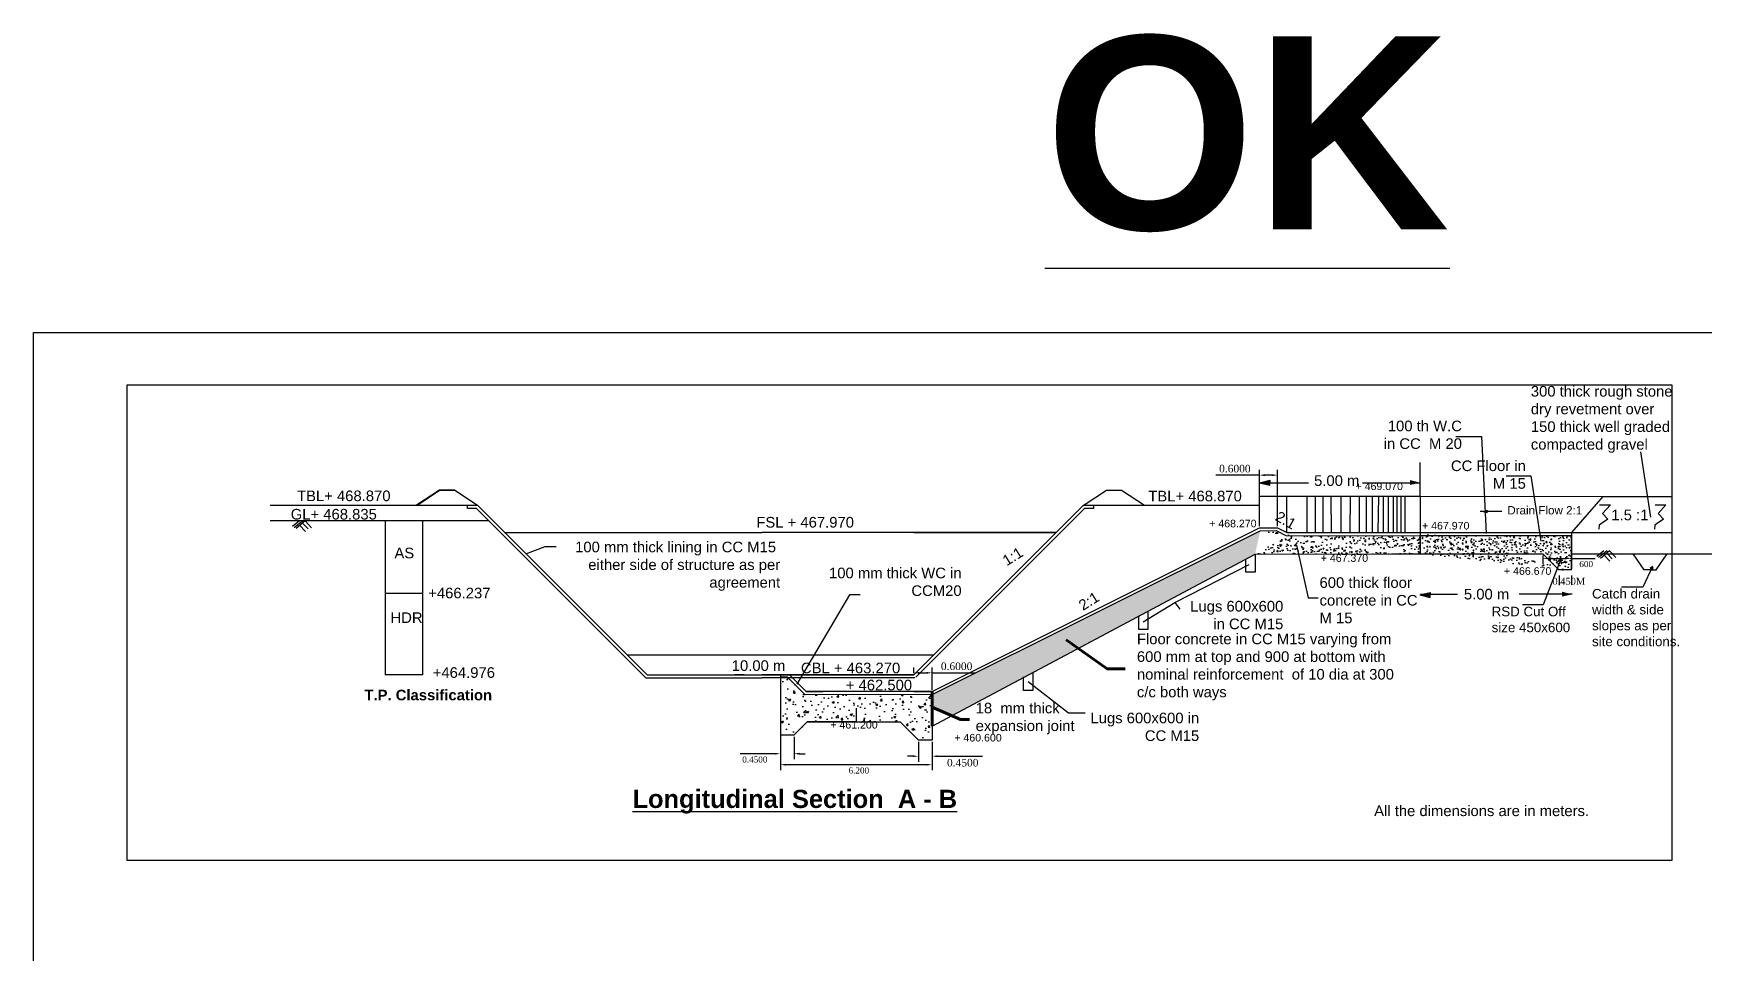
# Model space of a CAD drawing. Header units: inches. Extents: x 22.1 to 110.6, y -31.4 to 37.6.
# Drawn here: x 22.1 to 77.2, y 7.3 to 37.6 of the extents above; entities that cross this region are included whole.
import ezdxf

# ---------------------------------------------------------------- set-up
doc = ezdxf.new("R2010")
doc.units = ezdxf.units.IN
doc.header["$MEASUREMENT"] = 0
doc.linetypes.add('ACAD_ISO03W100', pattern=[30, 12, -18])
doc.styles.get("Standard").update_dxf_attribs({"font": 'times.ttf', "height": 0.2})
doc.dimstyles.get("Standard").update_dxf_attribs({"dimtxt": 0.18, "dimasz": 0.18, "dimexe": 0.18, "dimexo": 0.0625, "dimgap": 0.09, "dimtad": 2, "dimjust": 1, "dimdec": 4, "dimzin": 0, "dimdsep": 46, "dimtxsty": 'Standard', "dimcen": 0.09, "dimadec": 0, "dimazin": 0, "dimtfac": 1, "dimtdec": 4, "dimtofl": 0, "dimtmove": 0, "dimatfit": 3, "dimfxl": 1, "dimtolj": 1, "dimtzin": 0, "dimarcsym": 0})
pattern_1 = [(50, (0, 0), (0.3586301, -0.0313761), [0.0375, -0.4125]), (355, (0, 0), (-0.0693757, 0.376096), [0.03, -0.33]), (100.4514, (0.0299, -0.0026), (0.2892547, 0.3447198), [0.0318701, -0.350571]), (46.1842, (0, 0.1), (0.5336205, -0.0827595), [0.05625, -0.61875]), (96.6356, (0.04447, 0.0931), (0.4673314, 0.487059), [0.047805, -0.5258565]), (351.1842, (0, 0.1), (0.467331, 0.4870593), [0.045, -0.495]), (21, (0.05, 0.075), (0.2984535, -0.2013094), [0.0375, -0.4125]), (326, (0.05, 0.075), (0.1216577, 0.362575), [0.03, -0.33]), (71.4514, (0.07487, 0.05822), (0.4201113, 0.1612652), [0.0318701, -0.350571]), (37.5, (0, 0), (0.00607993, 0.16644693), [0, -0.326, 0, -0.335, 0, -0.33125]), (7.5, (0, 0), (0.13153477, 0.19720586), [0, -0.191, 0, -0.3185, 0, -0.12625]), (327.5, (-0.1115, 0), (0.26691122, -0.01127744), [0, -0.125, 0, -0.39, 0, -0.5175]), (317.5, (-0.1615, 0), (0.2915931, 0.0500525), [0, -0.1625, 0, -0.259, 0, -0.3675])]

# ---------------------------------------------------------------- blocks, each defined once
blk = doc.blocks.new('*D1')
at = {"color": 0, "lineweight": -2, "transparency": 16777216}
for p, q in [((62.553, 21.367), (62.553, 23.226)), ((63.153, 21.367), (63.153, 23.226)), ((62.553, 23.046), (61.11, 23.046)), ((62.973, 23.046), (62.733, 23.046))]:
    blk.add_line(p, q, dxfattribs=at)
at = {"color": 0, "transparency": 16777216}
for points in [[(62.733, 23.076), (62.733, 23.016), (62.553, 23.046)], [(62.973, 23.076), (62.973, 23.016), (63.153, 23.046)]]:
    blk.add_solid(points, dxfattribs=at)
at = {"layer": 'Defpoints', "color": 0, "transparency": 16777216}
for p in [(63.153, 23.046), (62.553, 21.304), (63.153, 21.304)]:
    blk.add_point(p, dxfattribs=at)
at = {"color": 0, "transparency": 16777216, "insert": (61.742, 23.261), "char_height": 0.25, "attachment_point": 5}
blk.add_mtext('\\A1;0.6000', dxfattribs=at)
blk = doc.blocks.new('*D2')
at = {"color": 0, "lineweight": -2, "transparency": 16777216}
for p, q in [((51.151, 16.517), (51.151, 16.703)), ((51.751, 15.966), (51.751, 16.703)), ((51.331, 16.523), (51.571, 16.523)), ((51.751, 16.523), (53.195, 16.523))]:
    blk.add_line(p, q, dxfattribs=at)
at = {"color": 0, "transparency": 16777216}
for points in [[(51.331, 16.553), (51.331, 16.493), (51.151, 16.523)], [(51.571, 16.553), (51.571, 16.493), (51.751, 16.523)]]:
    blk.add_solid(points, dxfattribs=at)
at = {"layer": 'Defpoints', "color": 0, "transparency": 16777216}
for p in [(51.151, 16.454), (51.751, 16.523), (51.751, 15.903)]:
    blk.add_point(p, dxfattribs=at)
at = {"color": 0, "transparency": 16777216, "insert": (52.563, 16.738), "char_height": 0.25, "attachment_point": 5}
blk.add_mtext('\\A1;0.6000', dxfattribs=at)
blk = doc.blocks.new('*D3')
at = {"color": 0, "lineweight": -2, "transparency": 16777216}
for p, q in [((51.301, 14.242), (51.301, 13.591)), ((51.751, 14.242), (51.751, 13.591)), ((51.121, 13.771), (50.941, 13.771)), ((51.931, 13.771), (53.416, 13.771))]:
    blk.add_line(p, q, dxfattribs=at)
at = {"color": 0, "transparency": 16777216}
for points in [[(51.121, 13.801), (51.121, 13.741), (51.301, 13.771)], [(51.931, 13.801), (51.931, 13.741), (51.751, 13.771)]]:
    blk.add_solid(points, dxfattribs=at)
at = {"layer": 'Defpoints', "color": 0, "transparency": 16777216}
for p in [(51.301, 14.304), (51.751, 14.304), (51.301, 13.771)]:
    blk.add_point(p, dxfattribs=at)
at = {"color": 0, "transparency": 16777216, "insert": (52.764, 13.556), "char_height": 0.25, "attachment_point": 5}
blk.add_mtext('\\A1;0.4500', dxfattribs=at)
blk = doc.blocks.new('*D4')
at = {"color": 0, "lineweight": -2, "transparency": 16777216}
for p, q in [((46.751, 14.41), (46.751, 13.674)), ((47.201, 14.41), (47.201, 13.674)), ((46.571, 13.854), (45.42, 13.854)), ((47.381, 13.854), (47.561, 13.854))]:
    blk.add_line(p, q, dxfattribs=at)
at = {"color": 0, "transparency": 16777216}
for points in [[(46.571, 13.884), (46.571, 13.824), (46.751, 13.854)], [(47.381, 13.884), (47.381, 13.824), (47.201, 13.854)]]:
    blk.add_solid(points, dxfattribs=at)
at = {"layer": 'Defpoints', "color": 0, "transparency": 16777216}
for p in [(46.751, 14.473), (47.201, 14.473), (47.201, 13.854)]:
    blk.add_point(p, dxfattribs=at)
at = {"color": 0, "transparency": 16777216, "insert": (45.906, 13.662), "char_height": 0.2, "attachment_point": 5}
blk.add_mtext('\\A1;0.4500', dxfattribs=at)
blk = doc.blocks.new('*D5')
at = {"color": 0, "lineweight": -2, "transparency": 16777216}
for p, q in [((46.751, 14.842), (46.751, 13.311)), ((51.751, 14.242), (51.751, 13.311)), ((51.571, 13.491), (46.931, 13.491))]:
    blk.add_line(p, q, dxfattribs=at)
at = {"color": 0, "transparency": 16777216}
for points in [[(46.931, 13.521), (46.931, 13.461), (46.751, 13.491)], [(51.571, 13.521), (51.571, 13.461), (51.751, 13.491)]]:
    blk.add_solid(points, dxfattribs=at)
at = {"layer": 'Defpoints', "color": 0, "transparency": 16777216}
for p in [(46.751, 14.904), (51.751, 14.304), (46.751, 13.491)]:
    blk.add_point(p, dxfattribs=at)
at = {"color": 0, "transparency": 16777216, "insert": (49.337, 13.299), "char_height": 0.2, "attachment_point": 5}
blk.add_mtext('\\A1;6.200', dxfattribs=at)
blk = doc.blocks.new('*D13')
at = {"color": 0, "lineweight": -2, "transparency": 16777216}
for p, q in [((71.905, 20.39), (71.905, 20.121)), ((72.853, 20.39), (72.853, 20.121)), ((72.085, 20.301), (72.673, 20.301)), ((72.853, 20.301), (73.633, 20.301))]:
    blk.add_line(p, q, dxfattribs=at)
at = {"color": 0, "transparency": 16777216}
for points in [[(72.085, 20.331), (72.085, 20.271), (71.905, 20.301)], [(72.673, 20.331), (72.673, 20.271), (72.853, 20.301)]]:
    blk.add_solid(points, dxfattribs=at)
at = {"layer": 'Defpoints', "color": 0, "transparency": 16777216}
for p in [(71.905, 20.452), (72.853, 20.452), (72.853, 20.301)]:
    blk.add_point(p, dxfattribs=at)
at = {"color": 0, "transparency": 16777216, "insert": (73.333, 20.11), "char_height": 0.2, "attachment_point": 5}
blk.add_mtext('\\A1;600', dxfattribs=at)

msp = doc.modelspace()

# ---------------------------------------------------------------- hatches: boundary and pattern name
h = msp.add_hatch(color=256)
h.paths.add_polyline_path([(62.89133, 22.87891), (62.55328, 22.79714), (62.89133, 22.79714)])
h.paths.add_polyline_path([(62.89133, 22.79714), (62.55328, 22.79714), (62.89133, 22.71537)])
h = msp.add_hatch(color=256)
h.paths.add_polyline_path([(67.51501, 22.72158), (67.85441, 22.79761), (67.5164, 22.80333)])
h.paths.add_polyline_path([(67.5164, 22.80333), (67.85441, 22.79761), (67.51778, 22.88509)])
h = msp.add_hatch(color=256)
h.paths.add_polyline_path([(70.08352, 21.90434), (69.83362, 21.84672), (70.08352, 21.84672)])
h.paths.add_polyline_path([(70.08352, 21.84672), (69.83362, 21.84672), (70.08352, 21.78911)])
h = msp.add_hatch()
h.set_pattern_fill('AR-CONC', color=256, scale=0.05, style=0)
h.set_pattern_definition([(50, (13.8807, -0.46883), (0.3586301, -0.031376), [0.0375, -0.4125]), (355, (13.8807, -0.46883), (-0.0693757, 0.376096), [0.03, -0.33]), (100.4514, (13.91058, -0.47145), (0.2892547, 0.3447198), [0.03187, -0.350571]), (46.1842, (13.8807, -0.36883), (0.5336205, -0.0827595), [0.05625, -0.61875]), (96.6356, (13.92516, -0.37573), (0.4673314, 0.487059), [0.047805, -0.5258565]), (351.1842, (13.8807, -0.36883), (0.467331, 0.4870593), [0.045, -0.495]), (21, (13.9307, -0.39383), (0.2984535, -0.2013094), [0.0375, -0.4125]), (326, (13.9307, -0.39383), (0.1216577, 0.362575), [0.03, -0.33]), (71.4514, (13.95557, -0.4106), (0.4201113, 0.1612652), [0.03187, -0.350571]), (37.5, (13.8807, -0.46883), (0.00607993, 0.16644693), [0, -0.326, 0, -0.335, 0, -0.33125]), (7.5, (13.8807, -0.46883), (0.13153477, 0.19720586), [0, -0.191, 0, -0.3185, 0, -0.12625]), (327.5, (13.7692, -0.46883), (0.26691122, -0.01127744), [0, -0.125, 0, -0.39, 0, -0.5175]), (317.5, (13.7192, -0.46883), (0.2915931, 0.0500525), [0, -0.1625, 0, -0.259, 0, -0.3675])])
h.paths.add_polyline_path([(62.40828, 20.4424), (62.57782, 21.20454), (51.75128, 15.80308), (51.75128, 15.3926), (52.39629, 15.11187)])
h.paths.add_polyline_path([(51.97628, 16.40131), (52.84628, 16.40131), (52.84628, 16.13131), (51.97628, 16.13131)], flags=25)
h = msp.add_hatch()
h.set_pattern_fill('AR-CONC', color=256, scale=0.05, style=0)
h.set_pattern_definition(pattern_1)
edge = h.paths.add_edge_path()
edge.add_line((62.57782, 21.20454), (63.10855, 21.21463))
edge.add_line((63.10855, 21.21463), (63.44855, 21.04463))
edge.add_line((62.40828, 20.4424), (66.90531, 20.45204))
edge.add_line((63.44855, 21.04463), (67.85325, 21.05514))
edge.add_line((67.85328, 21.16041), (67.85328, 20.45204))
h = msp.add_hatch()
h.set_pattern_fill('AR-CONC', color=256, scale=0.05, style=0)
h.set_pattern_definition(pattern_1)
edge = h.paths.add_edge_path()
edge.add_line((72.43551, 19.92154), (71.905, 20.45204))
edge.add_line((72.85297, 21.15408), (72.85297, 19.95408))
edge.add_line((72.85297, 19.92154), (72.43551, 19.92154))
edge.add_line((67.85325, 21.05514), (72.85297, 21.05514))
edge.add_line((66.90531, 20.45204), (71.905, 20.45204))
edge.add_line((67.85328, 21.16041), (67.85328, 20.45204))
h = msp.add_hatch()
h.set_pattern_fill('AR-CONC', color=256, scale=0.05, style=0)
h.set_pattern_definition(pattern_1)
h.paths.add_polyline_path([(72.85297, 21.05514), (67.85328, 21.05514), (67.85328, 20.45204), (72.85297, 20.45204)])
h.paths.add_polyline_path([(70.43335, 21.34511), (70.97871, 21.34511), (70.97871, 20.96909), (70.43335, 20.96909)], flags=9)
h.paths.add_polyline_path([(68.5325, 21.18682), (70.39078, 21.18682), (70.39078, 20.65755), (68.5325, 20.65755)], flags=9)
h = msp.add_hatch(color=256)
h.paths.add_polyline_path([(68.18146, 19.17713), (67.84341, 19.09536), (68.18146, 19.09536)])
h.paths.add_polyline_path([(68.18146, 19.09536), (67.84341, 19.09536), (68.18146, 19.01359)])
h = msp.add_hatch(color=256)
h.paths.add_polyline_path([(72.52928, 19.03816), (72.86867, 19.11419), (72.53067, 19.11991)])
h.paths.add_polyline_path([(72.53067, 19.11991), (72.86867, 19.11419), (72.53205, 19.20167)])
h = msp.add_hatch()
h.set_pattern_fill('AR-CONC', color=256, scale=0.1, style=0)
h.set_pattern_definition([(50, (0, 0), (0.71726, -0.062752), [0.075, -0.825]), (355, (0, 0), (-0.138751, 0.752192), [0.06, -0.66]), (100.4514, (0.0598, -0.0052), (0.578509, 0.6894395), [0.06374, -0.701142]), (46.1842, (0, 0.2), (1.067241, -0.165519), [0.1125, -1.2375]), (96.6356, (0.0889, 0.1862), (0.934663, 0.974118), [0.09561, -1.051713]), (351.1842, (0, 0.2), (0.934662, 0.974119), [0.09, -0.99]), (21, (0.1, 0.15), (0.596907, -0.402619), [0.075, -0.825]), (326, (0.1, 0.15), (0.243315, 0.72515), [0.06, -0.66]), (71.4514, (0.14974, 0.11645), (0.840223, 0.3225305), [0.06374, -0.701142]), (37.5, (0, 0), (0.0121599, 0.3328939), [0, -0.652, 0, -0.67, 0, -0.6625]), (7.5, (0, 0), (0.2630695, 0.3944117), [0, -0.382, 0, -0.637, 0, -0.2525]), (327.5, (-0.223, 0), (0.5338224, -0.0225549), [0, -0.25, 0, -0.78, 0, -1.035]), (317.5, (-0.323, 0), (0.583186, 0.100105), [0, -0.325, 0, -0.518, 0, -0.735])])
h.paths.add_polyline_path([(51.75128, 15.80308), (47.56309, 15.79978), (47.0098, 16.35408), (46.75128, 16.35408), (46.75128, 14.90408), (46.75128, 14.47254), (47.20128, 14.47254), (47.63281, 14.90408), (49.25128, 14.90408), (50.70128, 14.90408), (51.30128, 14.30408), (51.75128, 14.30408)])

# ---------------------------------------------------------------- linework, layer by layer
for p, q in [((69.02988, 24.31712), (69.87486, 24.31712)), ((69.87486, 24.31712), (70.03747, 21.12315)), ((75.12468, 23.81285), (75.45383, 21.65565)), ((67.85136, 22.34922), (67.85136, 23.46257)), ((62.55328, 22.79714), (62.89133, 22.87891)), ((62.55328, 22.79714), (64.17233, 22.79714)), ((62.55328, 22.79714), (62.89133, 22.71537)), ((62.89133, 22.87891), (62.89133, 22.79714)), ((62.89133, 22.71537), (62.89133, 22.79714)), ((65.95257, 22.79714), (67.85328, 22.79714)), ((70.69573, 23.02417), (71.50703, 23.02417)), ((71.50703, 23.02417), (71.83618, 20.86697)), ((36.75949, 22.04845), (29.91616, 22.04951)), ((35.49899, 22.55545), (34.74478, 22.05264)), ((34.7526, 22.04876), (35.50576, 22.55087)), ((35.99899, 22.55545), (35.49899, 22.55545)), ((35.50576, 22.55087), (36.00576, 22.55087)), ((36.75949, 22.04845), (35.99899, 22.55545)), ((36.00576, 22.55087), (36.75576, 22.05087)), ((36.42605, 21.95056), (36.42607, 22.0485)), ((36.75172, 22.05363), (42.35128, 16.45408)), ((56.75083, 22.05363), (51.15128, 16.45408)), ((56.74306, 22.04845), (57.50356, 22.55545)), ((56.75083, 22.05363), (62.55326, 22.05408)), ((57.09223, 21.95361), (57.09228, 22.05346)), ((57.50356, 22.55545), (58.00356, 22.55545)), ((58.00356, 22.55545), (58.75777, 22.05264)), ((62.55328, 22.35363), (67.85136, 22.34922)), ((63.45328, 21.15408), (63.45335, 22.35288)), ((64.12421, 21.15408), (64.12429, 22.35232)), ((64.39223, 22.3521), (64.39215, 21.17502)), ((64.65429, 21.15408), (64.66002, 22.35188)), ((64.93481, 21.15408), (64.92356, 22.35166)), ((65.24873, 21.15408), (65.24568, 22.35139)), ((65.54337, 21.15408), (65.5527, 22.35113)), ((65.84016, 22.35089), (65.84468, 21.14601)), ((66.07435, 22.3507), (66.07435, 21.15644)), ((66.26706, 22.35054), (66.26706, 21.15379)), ((66.47796, 22.35036), (66.45497, 21.16075)), ((66.63592, 22.35023), (66.63592, 21.15379)), ((66.80296, 22.35009), (66.80296, 21.15379)), ((66.96033, 22.34996), (66.96033, 21.15734)), ((67.08908, 22.34985), (67.08908, 21.14691)), ((67.21376, 22.34975), (67.22132, 21.15734)), ((67.34666, 22.34964), (67.34659, 21.15038)), ((67.8501, 22.34922), (67.85325, 21.062)), ((67.85136, 22.34922), (73.87762, 22.3442)), ((73.87762, 22.3442), (72.85297, 21.15408)), ((73.77618, 22.06653), (74.13196, 22.06653)), ((74.13196, 22.06653), (73.87321, 21.78648)), ((73.87762, 22.3442), (76.15741, 22.3423)), ((75.60899, 22.06653), (75.96477, 22.06653)), ((75.96477, 22.06653), (75.70602, 21.78648)), ((37.12622, 21.53771), (29.91608, 21.53551)), ((30.88151, 21.5358), (30.65072, 21.34848)), ((30.99141, 21.53583), (30.71261, 21.30954)), ((31.07383, 21.53586), (30.77103, 21.28122)), ((31.07383, 21.53586), (31.2813, 21.31001)), ((33.71515, 21.53667), (33.71515, 16.45056)), ((34.94577, 21.54178), (34.94577, 16.4553)), ((34.94577, 21.53704), (34.94577, 19.13704)), ((36.72605, 21.95056), (36.42605, 21.95056)), ((36.71032, 21.95361), (42.30985, 16.35408)), ((56.79223, 21.95361), (51.22199, 16.38336)), ((56.79223, 21.95361), (57.09223, 21.95346)), ((56.79223, 21.95361), (57.09223, 21.95361)), ((63.45328, 21.15408), (63.45328, 21.91391)), ((63.45328, 21.15408), (63.45328, 21.91391)), ((70.54754, 21.85156), (69.83362, 21.85156)), ((74.04571, 21.5926), (73.84087, 21.45258)), ((73.87321, 21.78648), (74.04571, 21.5926)), ((75.87852, 21.5926), (75.67368, 21.45258)), ((75.70602, 21.78648), (75.87852, 21.5926)), ((30.89874, 21.38862), (31.08727, 21.18884)), ((30.98002, 21.45697), (31.16488, 21.27123)), ((51.15128, 21.15408), (55.85128, 21.15408)), ((51.75128, 15.90308), (62.55328, 21.30408)), ((51.75128, 15.80308), (62.57782, 21.20454)), ((62.55328, 21.30408), (63.15328, 21.30408)), ((62.55328, 21.30408), (63.15328, 21.30408)), ((62.55328, 21.30408), (63.15328, 21.30408)), ((62.57782, 21.20454), (63.10855, 21.21463)), ((63.10855, 21.21463), (63.44855, 21.04463)), ((63.15328, 21.30408), (63.45328, 21.15408)), ((63.44855, 21.04463), (67.85325, 21.05514)), ((63.45328, 21.15408), (76.15741, 21.15323)), ((64.39215, 21.17502), (64.39215, 21.15392)), ((67.85325, 21.05514), (72.85297, 21.05514)), ((67.85328, 21.16041), (67.85328, 20.45204)), ((72.85297, 21.15408), (72.85297, 19.95408)), ((72.85297, 19.92154), (72.85297, 21.05514)), ((73.76596, 21.40137), (73.75462, 21.26947)), ((73.84087, 21.45258), (73.76596, 21.40137)), ((75.59877, 21.40137), (75.58743, 21.26947)), ((75.67368, 21.45258), (75.59877, 21.40137)), ((51.75128, 14.76845), (62.40828, 20.4424)), ((62.40828, 20.4424), (66.90531, 20.45204)), ((62.40828, 20.4424), (62.40828, 19.8424)), ((66.90531, 20.45204), (71.905, 20.45204)), ((72.43551, 19.92154), (71.905, 20.45204)), ((72.06031, 20.45204), (72.06589, 20.45204)), ((72.06031, 20.45204), (72.06589, 20.45204)), ((72.85297, 20.45204), (77.85267, 20.45204)), ((73.90986, 20.55402), (73.67907, 20.36669)), ((74.01975, 20.55405), (73.74096, 20.32776)), ((74.10217, 20.55408), (73.79938, 20.29943)), ((73.92709, 20.40684), (74.11562, 20.20706)), ((74.00836, 20.47518), (74.19323, 20.28945)), ((74.10217, 20.55408), (74.30964, 20.32822)), ((75.24276, 19.92154), (74.87781, 20.45204)), ((75.64276, 19.92154), (76.00771, 20.45204)), ((62.10828, 19.8424), (62.10828, 20.28268)), ((62.40828, 19.8424), (62.10828, 19.8424)), ((72.4912, 20.27221), (71.91757, 18.77029)), ((72.4912, 20.27221), (72.34012, 20.13898)), ((72.85297, 19.92154), (72.43551, 19.92154)), ((72.4912, 20.27221), (72.51144, 20.10698)), ((75.52094, 20.03583), (75.19812, 19.35406)), ((75.44276, 19.92154), (75.24276, 19.92154)), ((75.44276, 19.92154), (75.64276, 19.92154)), ((75.52094, 20.03583), (75.44336, 19.97015)), ((75.52094, 20.03583), (75.51803, 19.94145)), ((72.43678, 19.73323), (72.43678, 19.4145)), ((72.85297, 19.73323), (72.85297, 19.42926)), ((75.19812, 19.35406), (74.50258, 19.35406)), ((34.94577, 19.13704), (33.71515, 19.13667)), ((67.84341, 19.09536), (68.18146, 19.17713)), ((67.84341, 19.09536), (68.18146, 19.01359)), ((67.86785, 19.11372), (69.08784, 19.11372)), ((68.18146, 19.17713), (68.18146, 19.09536)), ((68.18146, 19.01359), (68.18146, 19.09536)), ((72.86754, 19.11372), (71.12249, 19.11372)), ((71.91757, 18.77029), (71.2292, 18.77029)), ((58.56957, 17.94962), (58.56957, 18.39861)), ((58.86957, 18.54962), (58.86957, 17.94962)), ((58.86957, 17.94962), (58.56957, 17.94962)), ((51.80128, 17.10408), (41.69968, 17.10567)), ((55.07432, 16.53769), (55.07432, 15.93769)), ((34.94577, 16.4553), (33.71515, 16.4553)), ((42.30985, 16.35408), (46.15128, 16.35408)), ((42.35128, 16.45408), (51.15128, 16.45408)), ((42.35128, 16.45408), (46.15128, 16.45408)), ((42.35128, 16.45408), (46.15128, 16.45408)), ((45.55128, 16.45408), (45.25128, 16.45408)), ((51.15128, 16.45408), (46.15128, 16.45408)), ((51.18155, 16.35408), (46.15128, 16.35408)), ((46.75128, 16.45408), (46.75128, 14.90408)), ((46.9805, 16.38343), (46.75128, 16.38343)), ((47.56309, 15.79978), (46.9805, 16.38343)), ((47.60128, 15.90308), (47.05128, 16.45408)), ((54.77432, 15.93769), (54.77432, 16.38668)), ((51.75128, 15.80308), (47.56309, 15.79978)), ((51.75128, 15.90308), (47.60128, 15.90308)), ((47.60128, 15.90308), (48.15128, 15.90308)), ((51.15128, 15.90308), (51.75128, 15.90308)), ((51.75128, 15.90308), (51.75128, 14.30408)), ((55.07432, 15.93769), (54.77432, 15.93769)), ((46.75128, 14.90408), (46.75128, 14.47254)), ((47.20128, 14.47254), (47.63281, 14.90408)), ((47.20128, 14.47254), (47.63281, 14.90408)), ((49.25128, 14.90408), (47.63281, 14.90408)), ((47.63281, 14.90408), (49.25128, 14.90408)), ((49.25128, 15.35408), (49.25128, 14.90408)), ((49.25128, 14.90408), (50.70128, 14.90408)), ((51.30128, 14.30408), (50.70128, 14.90408)), ((46.75128, 14.47254), (47.20128, 14.47254)), ((46.75128, 14.47254), (47.20128, 14.47254)), ((51.75128, 14.30408), (51.30128, 14.30408))]:
    msp.add_line(p, q)
at = {"linetype": 'ACAD_ISO03W100'}
for p in [(37.65128, 21.15408), (55.85128, 21.15408)]:
    msp.add_line(p, (46.15128, 21.15408), dxfattribs=at)
at = {"lineweight": 60}
msp.add_line((51.75128, 15.90308), (51.75128, 14.76845), dxfattribs=at)
for points in [[(22.10532, 27.75533), (110.56836, 27.75533), (110.56836, -31.35512), (22.10532, -31.35512)], [(25.20289, 26.02566), (76.15741, 26.02566), (76.15741, 10.33446), (25.20289, 10.33446)]]:
    msp.add_lwpolyline(points, close=True)
for points in [[(38.35565, 20.4497), (38.98869, 20.68781), (39.35004, 20.68781)], [(63.77982, 20.74015), (64.16076, 18.99565), (64.49409, 18.99565)], [(59.76088, 18.84491), (62.21137, 20.099)], [(49.37723, 19.09264), (49.02965, 19.09264), (47.29274, 16.14515)], [(58.71556, 18.20374), (59.76088, 18.84491), (59.93068, 18.62578)], [(54.92396, 16.24115), (56.25316, 15.20821), (56.79846, 15.20821)]]:
    msp.add_lwpolyline(points)
for points in [[(56.17355, 17.61264), (57.53228, 16.65218), (58.12383, 16.65218)], [(51.75128, 15.3926), (52.68722, 14.98525), (52.98675, 14.98525)]]:
    msp.add_lwpolyline(points, dxfattribs=at)

# ---------------------------------------------------------------- texts
msp.add_text('0.450M', height=0.228193).set_placement((72.21829, 19.43))
at = {"color": 1, "insert": (55.47434, 37.52901), "char_height": 6.375, "width": 144.0273609, "attachment_point": 1}
msp.add_mtext('{\\fArial|b1|i0|c0|p34;\\LOK}', dxfattribs=at)
at = {"lineweight": 60, "attachment_point": 1}
for s, insert, char_height, width in [('{\\fArial|b0|i0|c0|p34;300 thick rough stone dry revetment over 150 thick well graded compacted gravel}', (71.50671, 25.98936), 0.35, 4.9144005), ('{\\fArial|b0|i0|c0|p34;600 thick floor concrete in CC M 15}', (64.53626, 19.67617), 0.35, 3.5293283), ('{\\fArial|b0|i0|c0|p34;Catch drain width & side slopes as per site conditions. }', (73.5256, 19.29085), 0.3147164, 3.1735352), ('{\\fArial|b0|i0|c0|p34;RSD Cut Off size 450x600 }', (70.21391, 18.70338), 0.3147164, 3.1735352), ('{\\fArial|b0|i0|c0|p34;Floor concrete in CC M15 varying from 600 mm at top and 900 at bottom with nominal reinforcement  of 10 dia at 300 c/c both ways}', (58.51046, 17.81734), 0.35, 9.1068095), ('{\\fArial|b0|i0|c0|p34;18  mm thick expansion joint}', (53.19148, 15.53524), 0.35, 3.4672452)]:
    msp.add_mtext(s, dxfattribs=dict(at, insert=insert, char_height=char_height, width=width))
for s, insert, char_height, width, attachment_point in [('{\\fArial|b0|i0|c0|p34;100 th W.C in CC  M 20  }', (69.23326, 24.84564), 0.35, 2.7383101, 3), ('{\\fArial|b0|i0|c0|p34;CC Floor in M 15  }', (71.3424, 23.53047), 0.35, 2.7383101, 3), ('{\\fArial|b0|i0|c0|p34;5.00 m}', (64.35499, 23.04139), 0.35, 2.0961889, 1), ('{\\fArial|b0|i0|c0|p34; \\H0.7143x;+ 469.070}', (67.28733, 22.80557), 0.35, 1.8333947, 3), ('{\\fArial|b0|i0|c0|p34;TBL+ 468.870}', (33.88704, 22.53869), 0.35, 4.04, 3), ('{\\fArial|b0|i0|c0|p34;TBL+ 468.870}', (61.97195, 22.53196), 0.35, 5.2961345, 3), ('{\\fArial|b0|i0|c0|p34;GL+ 468.835}', (33.43583, 21.93246), 0.35, 4.04, 3), ('{\\fArial|b0|i0|c0|p34;FSL + 467.970}', (49.17625, 21.66722), 0.35, 4.04, 3), ('{\\fArial|b0|i0|c0|p34; \\H0.7143x;+ 468.270}', (62.45873, 21.57544), 0.35, 1.8333947, 3), ('{\\fArial|b0|i0|c0|p34; \\H0.7143x;+ 467.970}', (69.48056, 21.50364), 0.35, 1.8333947, 3), ('{\\fArial|b0|i0|c0|p34;Drain Flow 2:1}', (70.72996, 22.02526), 0.2747139, 2.4874707, 1), ('{\\fArial|b0|i0|c0|p34;1.5 :1}', (74.16239, 21.90707), 0.35, 2.7469773, 1), ('{\\fArial|b0|i0|c0|p34;AS}', (34.66811, 20.6518), 0.35, 1.9354742, 3), ('{\\fArial|b0|i0|c0|p34;100 mm thick lining in CC M15  either side of structure as per agreement}', (46.74202, 20.85073), 0.35, 7.3975654, 3), ('{\\fArial|b0|i0|c0|p34; \\H0.7143x;+ 467.370}', (66.13817, 20.43599), 0.35, 1.8333947, 3), ('{\\fArial|b0|i0|c0|p34;100 mm thick WC in CCM20}', (52.72732, 19.99312), 0.35, 5.4006166, 3), ('{\\fArial|b0|i0|c0|p34; \\H0.7143x;+ 466.670}', (72.18273, 20.00844), 0.35, 1.8333947, 3), ('{\\fArial|b0|i0|c0|p34;+466.237}', (37.18414, 19.33166), 0.35, 4.04, 3), ('{\\fArial|b0|i0|c0|p34;5.00 m}', (69.29873, 19.29439), 0.35, 2.7469773, 1), ('{\\fArial|b0|i0|c0|p34;Lugs 600x600 in CC M15}', (63.34101, 18.8967), 0.35, 3.1439525, 3), ('{\\fArial|b0|i0|c0|p34;HDR}', (34.94577, 18.51849), 0.35, 2.3219366, 3), ('{\\fArial|b0|i0|c0|p34;+464.976}', (37.3323, 16.70753), 0.35, 4.04, 3), ('{\\fArial|b0|i0|c0|p34;10.00 m}', (45.14383, 16.93676), 0.35, 2.7469773, 1), ('{\\fArial|b0|i0|c0|p34;CBL + 463.270}', (50.70244, 16.85818), 0.35, 5.3722819, 3), ('{\\fArial|b1|i0|c0|p34;T.P. Classification}', (33.02682, 15.96623), 0.35, 5.028003, 1), ('{\\fArial|b0|i0|c0|p34; + 462.500}', (51.09387, 16.29597), 0.35, 4.04, 3), ('{\\fArial|b0|i0|c0|p34; \\H0.7143x;+ 461.200}', (49.95946, 14.93456), 0.35, 1.7438574, 3), ('{\\fArial|b0|i0|c0|p34;Lugs 600x600 in CC M15}', (60.56581, 15.20821), 0.35, 4.04, 3), ('{\\fArial|b0|i0|c0|p34; \\H0.7143x;+ 460.600}', (54.0506, 14.50783), 0.35, 1.8333947, 3), ('{\\fArial|b1|i0|c0|p34;\\LLongitudinal Section  A - B\\fArial|b0|i0|c0|p34;\\l}', (41.87027, 12.66381), 0.6, 11.0733602, 1), ('{\\fArial|b0|i0|c0|p34;  \\H1.244x;All the dimensions are in meters.}', (66.11974, 12.14587), 0.28125, 7.88875, 1)]:
    msp.add_mtext(s, dxfattribs=dict(insert=insert, char_height=char_height, width=width, attachment_point=attachment_point))
at = {"char_height": 0.35, "attachment_point": 3}
for s, insert, width, rotation in [('{\\fArial|b0|i0|c0|p34;2:1}', (63.80591, 21.54704), 2.21633, 330.706033), ('{\\fArial|b0|i0|c0|p34;1:1}', (54.60786, 20.69428), 4.020463, 31.934949), ('{\\fArial|b0|i0|c0|p34;2:1}', (57.1219, 19.21972), 4.1069685, 31.934949)]:
    msp.add_mtext(s, dxfattribs=dict(at, insert=insert, width=width, rotation=rotation))

# ---------------------------------------------------------------- dimensions: what is measured, and where the dimension line sits
dim = msp.add_linear_dim(base=(63.15328, 23.0461), p1=(62.55328, 21.30408), p2=(63.15328, 21.30408), angle=180, dimstyle='Standard', override={"dimtxt": 0.25})
dim.commit()
dim.dimension.update_dxf_attribs({"geometry": '*D1', "text_midpoint": (61.74161, 23.2611)})
dim = msp.add_linear_dim(base=(72.85297, 20.3013), p1=(71.905, 20.45204), p2=(72.85297, 20.45204), text='600', dimstyle='Standard')
dim.commit()
dim.dimension.update_dxf_attribs({"geometry": '*D13', "text_midpoint": (73.33285, 20.3013), "dimtype": 160})
dim = msp.add_linear_dim(base=(51.75128, 16.52301), p1=(51.15128, 16.45408), p2=(51.75128, 15.90308), dimstyle='Standard', override={"dimtxt": 0.25})
dim.commit()
dim.dimension.update_dxf_attribs({"geometry": '*D2', "text_midpoint": (52.56294, 16.52301), "dimtype": 160})
dim = msp.add_linear_dim(base=(46.75128, 13.49145), p1=(51.75128, 14.30408), p2=(46.75128, 14.90408), text='6.200', dimstyle='Standard', override={"dimtxt": 0.25})
dim.commit()
dim.dimension.update_dxf_attribs({"geometry": '*D5', "text_midpoint": (49.33683, 13.49145), "dimtype": 160})
for base, p1, p2, picture, middle in [((47.20128, 13.85354), (46.75128, 14.47254), (47.20128, 14.47254), '*D4', (45.90582, 13.66152)), ((51.30128, 13.7706), (51.75128, 14.30408), (51.30128, 14.30408), '*D3', (52.76378, 13.5556))]:
    dim = msp.add_linear_dim(base=base, p1=p1, p2=p2, dimstyle='Standard', override={"dimtxt": 0.25})
    dim.commit()
    dim.dimension.update_dxf_attribs({"geometry": picture, "text_midpoint": middle})

doc.saveas('drawing.dxf')
